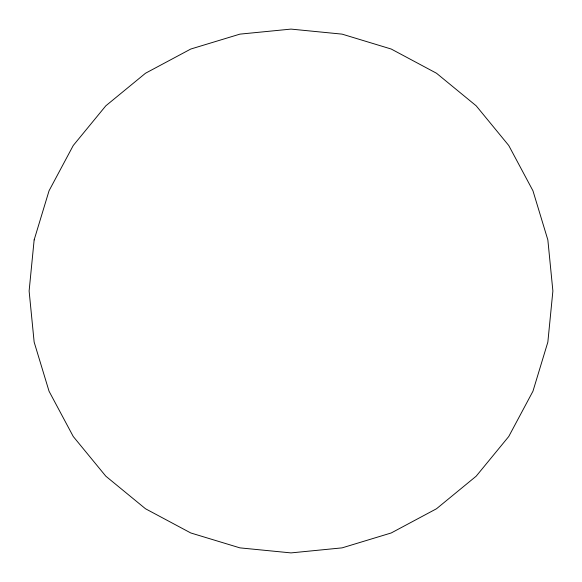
<?xml version="1.0" encoding="UTF-8"?>
<svg xmlns="http://www.w3.org/2000/svg" width="582" height="582" viewBox="0 0 582 582"><rect width="100%" height="100%" fill="white"/><g stroke="black" fill="none" stroke-linecap="round" stroke-linejoin="round"><path stroke-width="0.87" d="M34.149 239.908L29.115 291L34.149 342.092L49.048 391.228L73.252 436.507L105.822 476.192L145.507 508.763L190.78 532.966L239.908 547.866L291 552.9L342.092 547.866L391.22 532.966L436.493 508.763L476.178 476.192L508.748 436.507L532.952 391.228L547.851 342.092L552.885 291L547.851 239.908L532.952 190.772L508.748 145.493L476.178 105.808L436.493 73.237L391.22 49.034L342.092 34.134L291 29.1L239.908 34.134L190.78 49.034L145.507 73.237L105.822 105.808L73.252 145.493L49.048 190.772L34.149 239.908"/></g></svg>
